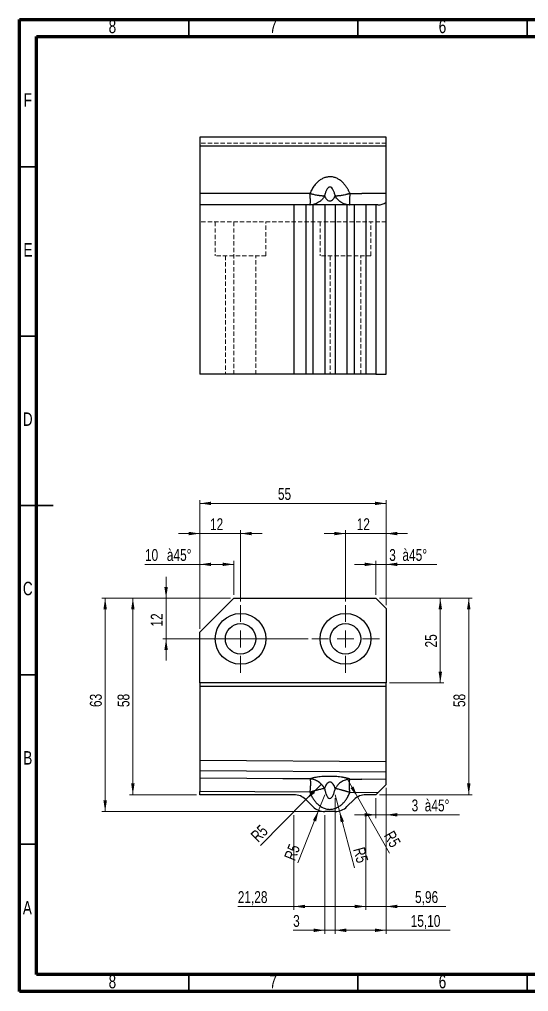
# Model space of a CAD drawing. Header units: millimetres. Extents: x 15 to 415, y 5 to 292.
# Drawn here: x 15 to 165.4, y 5 to 292 of the extents above; entities that cross this region are included whole.
import ezdxf

# ---------------------------------------------------------------- set-up
doc = ezdxf.new("R2010")
doc.units = ezdxf.units.MM
doc.linetypes.add('HIDDEN', pattern=[1.905, 1.27, -0.635])
doc.styles.add('SLDTEXTSTYLE0', font='TXT', dxfattribs={"width": 0.75})
doc.dimstyles.new('SLDDIMSTYLE0', dxfattribs={"dimtxt": 3.5, "dimasz": 3.302, "dimexe": 0, "dimexo": 0.0625, "dimgap": 0.875, "dimtad": 1, "dimrnd": 1e-09, "dimzin": 12, "dimdsep": 46, "dimtxsty": 'SLDTEXTSTYLE0', "dimsah": 1, "dimcen": 0.09, "dimadec": 0, "dimazin": 3, "dimtfac": 1, "dimtmove": 0, "dimatfit": 0, "dimfxl": 1, "dimfrac": 2, "dimtolj": 1, "dimtzin": 12, "dimarcsym": 0})
doc.dimstyles.new('SLDDIMSTYLE1', dxfattribs={"dimtxt": 3.5, "dimasz": 3.302, "dimexe": 0, "dimexo": 0.0625, "dimgap": 0.875, "dimtad": 1, "dimrnd": 1e-09, "dimzin": 12, "dimdsep": 46, "dimtxsty": 'SLDTEXTSTYLE0', "dimsah": 1, "dimcen": 0.09, "dimadec": 0, "dimazin": 3, "dimtfac": 1, "dimtofl": 0, "dimtmove": 0, "dimatfit": 3, "dimfxl": 1, "dimfrac": 2, "dimtolj": 1, "dimtzin": 12, "dimarcsym": 0})
doc.dimstyles.new('SLDDIMSTYLE3', dxfattribs={"dimtxt": 3.5, "dimasz": 3.302, "dimexe": 0, "dimexo": 0.0625, "dimgap": 0.875, "dimtad": 1, "dimrnd": 1e-09, "dimzin": 12, "dimdsep": 46, "dimtxsty": 'SLDTEXTSTYLE0', "dimsah": 1, "dimcen": 0, "dimadec": 0, "dimazin": 3, "dimtfac": 1, "dimtofl": 0, "dimtmove": 1, "dimatfit": 3, "dimfxl": 1, "dimfrac": 2, "dimtolj": 1, "dimtzin": 12, "dimarcsym": 0})
doc.dimstyles.new('SLDDIMSTYLE4', dxfattribs={"dimtxt": 3.5, "dimasz": 3.302, "dimexe": 0, "dimexo": 0.0625, "dimgap": 0.875, "dimtad": 1, "dimrnd": 1e-09, "dimzin": 12, "dimdsep": 46, "dimtxsty": 'SLDTEXTSTYLE0', "dimsah": 1, "dimcen": 0, "dimadec": 0, "dimazin": 3, "dimtfac": 1, "dimtofl": 0, "dimtmove": 0, "dimatfit": 3, "dimfxl": 1, "dimfrac": 2, "dimtolj": 1, "dimtzin": 12, "dimarcsym": 0})

# ---------------------------------------------------------------- blocks, each defined once
blk = doc.blocks.new('_D_8')
at = {"color": 7, "linetype": 'Continuous', "lineweight": 18}
for p, q in [((120.32, 122.12), (120.32, 132.12)), ((123.32, 119.12), (123.32, 132.12)), ((120.32, 131.12), (113.97, 131.12)), ((123.32, 131.12), (120.32, 131.12)), ((123.32, 131.12), (138.34, 131.12))]:
    blk.add_line(p, q, dxfattribs=at)
for points in [[(120.32, 131.12), (117.02, 131.63), (117.02, 130.62)], [(123.32, 131.12), (126.62, 130.62), (126.62, 131.63)]]:
    blk.add_solid(points, dxfattribs=at)
at = {"color": 7, "linetype": 'Continuous', "lineweight": 18, "char_height": 3.5, "attachment_point": 1, "style": 'SLDTEXTSTYLE0'}
for s, insert in [('3', (124.23, 135.64)), ('à45°', (128.13, 135.64))]:
    blk.add_mtext(s, dxfattribs=dict(at, insert=insert))
blk = doc.blocks.new('_D_9')
at = {"color": 7, "linetype": 'Continuous', "lineweight": 18}
for p, q in [((68.32, 112.12), (68.32, 132.12)), ((78.32, 122.12), (78.32, 132.12)), ((68.32, 131.12), (52.07, 131.12)), ((68.32, 131.12), (78.32, 131.12))]:
    blk.add_line(p, q, dxfattribs=at)
for points in [[(68.32, 131.12), (71.62, 130.62), (71.62, 131.63)], [(78.32, 131.12), (75.02, 131.63), (75.02, 130.62)]]:
    blk.add_solid(points, dxfattribs=at)
at = {"color": 7, "linetype": 'Continuous', "lineweight": 18, "char_height": 3.5, "attachment_point": 1, "style": 'SLDTEXTSTYLE0'}
for s, insert in [('10', (52.07, 135.64)), ('à45°', (58.55, 135.64))]:
    blk.add_mtext(s, dxfattribs=dict(at, insert=insert))
blk = doc.blocks.new('_D_10')
at = {"color": 7, "linetype": 'Continuous', "lineweight": 18}
for p, q in [((123.32, 65.12), (123.32, 56.18)), ((120.32, 62.12), (120.32, 56.18)), ((120.32, 57.18), (113.97, 57.18)), ((120.32, 57.18), (123.32, 57.18)), ((123.32, 57.18), (144.94, 57.18))]:
    blk.add_line(p, q, dxfattribs=at)
for points in [[(120.32, 57.18), (117.02, 57.69), (117.02, 56.68)], [(123.32, 57.18), (126.62, 56.68), (126.62, 57.69)]]:
    blk.add_solid(points, dxfattribs=at)
at = {"color": 7, "linetype": 'Continuous', "lineweight": 18, "char_height": 3.5, "attachment_point": 1, "style": 'SLDTEXTSTYLE0'}
for s, insert in [('3', (130.84, 61.7)), ('à45°', (134.73, 61.7))]:
    blk.add_mtext(s, dxfattribs=dict(at, insert=insert))
blk = doc.blocks.new('_D_11')
at = {"color": 7, "linetype": 'Continuous', "lineweight": 18}
for p, q in [((68.32, 112.12), (68.32, 141.22)), ((80.32, 120.12), (80.32, 141.22)), ((68.32, 140.22), (61.97, 140.22)), ((68.32, 140.22), (80.32, 140.22)), ((80.32, 140.22), (86.67, 140.22))]:
    blk.add_line(p, q, dxfattribs=at)
for points in [[(68.32, 140.22), (65.02, 140.72), (65.02, 139.71)], [(80.32, 140.22), (83.62, 139.71), (83.62, 140.72)]]:
    blk.add_solid(points, dxfattribs=at)
at = {"color": 7, "linetype": 'Continuous', "lineweight": 18, "insert": (71.29, 144.73), "char_height": 3.5, "attachment_point": 1, "style": 'SLDTEXTSTYLE0'}
blk.add_mtext('12', dxfattribs=at)
blk = doc.blocks.new('_D_12')
at = {"color": 7, "linetype": 'Continuous', "lineweight": 18}
for p, q in [((111.32, 120.12), (111.32, 141.22)), ((123.32, 119.12), (123.32, 141.22)), ((111.32, 140.22), (104.97, 140.22)), ((111.32, 140.22), (123.32, 140.22)), ((123.32, 140.22), (129.67, 140.22))]:
    blk.add_line(p, q, dxfattribs=at)
for points in [[(111.32, 140.22), (108.02, 140.72), (108.02, 139.71)], [(123.32, 140.22), (126.62, 139.71), (126.62, 140.72)]]:
    blk.add_solid(points, dxfattribs=at)
at = {"color": 7, "linetype": 'Continuous', "lineweight": 18, "insert": (114.63, 144.73), "char_height": 3.5, "attachment_point": 1, "style": 'SLDTEXTSTYLE0'}
blk.add_mtext('12', dxfattribs=at)
blk = doc.blocks.new('_D_13')
at = {"color": 7, "linetype": 'Continuous', "lineweight": 18}
for p, q in [((68.32, 112.12), (68.32, 150.12)), ((123.32, 119.12), (123.32, 150.12)), ((123.32, 149.12), (68.32, 149.12))]:
    blk.add_line(p, q, dxfattribs=at)
for points in [[(68.32, 149.12), (71.62, 148.62), (71.62, 149.63)], [(123.32, 149.12), (120.02, 149.63), (120.02, 148.62)]]:
    blk.add_solid(points, dxfattribs=at)
at = {"color": 7, "linetype": 'Continuous', "lineweight": 18, "insert": (91.35, 153.64), "char_height": 3.5, "attachment_point": 1, "style": 'SLDTEXTSTYLE0'}
blk.add_mtext('55', dxfattribs=at)
blk = doc.blocks.new('_D_14')
at = {"color": 7, "linetype": 'Continuous', "lineweight": 18}
for q in [(104.09, 66.17), (86.22, 48.16)]:
    blk.add_line((99.61, 61.66), q, dxfattribs=at)
blk.add_solid([(99.61, 61.66), (102.3, 63.65), (101.58, 64.36)], dxfattribs=at)
at = {"color": 7, "linetype": 'Continuous', "lineweight": 18, "insert": (83.03, 51.35), "char_height": 3.5, "attachment_point": 1, "rotation": 45, "style": 'SLDTEXTSTYLE0'}
blk.add_mtext('R5', dxfattribs=at)
blk = doc.blocks.new('_D_15')
at = {"color": 7, "linetype": 'Continuous', "lineweight": 18}
for q in [(105.22, 63.12), (97.25, 43.02)]:
    blk.add_line((103.38, 58.48), q, dxfattribs=at)
blk.add_solid([(103.38, 58.48), (101.69, 55.59), (102.63, 55.22)], dxfattribs=at)
at = {"color": 7, "linetype": 'Continuous', "lineweight": 18, "insert": (93.08, 44.67), "char_height": 3.5, "attachment_point": 1, "rotation": 68.3742, "style": 'SLDTEXTSTYLE0'}
blk.add_mtext('R5', dxfattribs=at)
blk = doc.blocks.new('_D_16')
at = {"color": 7, "linetype": 'Continuous', "lineweight": 18}
for q in [(108.22, 63.12), (114.01, 41.52)]:
    blk.add_line((109.51, 58.29), q, dxfattribs=at)
blk.add_solid([(109.51, 58.29), (109.88, 54.97), (110.86, 55.24)], dxfattribs=at)
at = {"color": 7, "linetype": 'Continuous', "lineweight": 18, "insert": (116.94, 47.92), "char_height": 3.5, "attachment_point": 1, "rotation": 285, "style": 'SLDTEXTSTYLE0'}
blk.add_mtext('R5', dxfattribs=at)
blk = doc.blocks.new('_D_17')
at = {"color": 7, "linetype": 'Continuous', "lineweight": 18}
for q in [(111.71, 67.97), (124.35, 45.88)]:
    blk.add_line((114.86, 62.45), q, dxfattribs=at)
blk.add_solid([(114.86, 62.45), (113.66, 65.57), (112.78, 65.07)], dxfattribs=at)
at = {"color": 7, "linetype": 'Continuous', "lineweight": 18, "insert": (125.55, 52.83), "char_height": 3.5, "attachment_point": 1, "rotation": 300, "style": 'SLDTEXTSTYLE0'}
blk.add_mtext('R5', dxfattribs=at)
blk = doc.blocks.new('_D_18')
at = {"color": 7, "linetype": 'Continuous', "lineweight": 18}
for p, q in [((123.32, 65.12), (123.32, 22.09)), ((108.22, 62.12), (108.22, 22.09)), ((123.32, 23.09), (108.22, 23.09)), ((123.32, 23.09), (142.2, 23.09))]:
    blk.add_line(p, q, dxfattribs=at)
for points in [[(108.22, 23.09), (111.52, 22.58), (111.52, 23.6)], [(123.32, 23.09), (120.02, 23.6), (120.02, 22.58)]]:
    blk.add_solid(points, dxfattribs=at)
at = {"color": 7, "linetype": 'Continuous', "lineweight": 18, "insert": (130.56, 27.6), "char_height": 3.5, "attachment_point": 1, "style": 'SLDTEXTSTYLE0'}
blk.add_mtext('15,10', dxfattribs=at)
blk = doc.blocks.new('_D_19')
at = {"color": 7, "linetype": 'Continuous', "lineweight": 18}
for p, q in [((105.22, 57.12), (105.22, 22.09)), ((108.22, 57.12), (108.22, 22.09)), ((105.22, 23.09), (95.85, 23.09)), ((108.22, 23.09), (105.22, 23.09)), ((108.22, 23.09), (114.57, 23.09))]:
    blk.add_line(p, q, dxfattribs=at)
for points in [[(105.22, 23.09), (101.92, 23.6), (101.92, 22.58)], [(108.22, 23.09), (111.52, 22.58), (111.52, 23.6)]]:
    blk.add_solid(points, dxfattribs=at)
at = {"color": 7, "linetype": 'Continuous', "lineweight": 18, "insert": (95.85, 27.6), "char_height": 3.5, "attachment_point": 1, "style": 'SLDTEXTSTYLE0'}
blk.add_mtext('3', dxfattribs=at)
blk = doc.blocks.new('_D_20')
at = {"color": 7, "linetype": 'Continuous', "lineweight": 18}
for p, q in [((123.32, 65.12), (123.32, 29.12)), ((117.36, 57.12), (117.36, 29.12)), ((117.36, 30.12), (111.01, 30.12)), ((123.32, 30.12), (117.36, 30.12)), ((123.32, 30.12), (140.91, 30.12))]:
    blk.add_line(p, q, dxfattribs=at)
for points in [[(117.36, 30.12), (114.06, 30.63), (114.06, 29.62)], [(123.32, 30.12), (126.62, 29.62), (126.62, 30.63)]]:
    blk.add_solid(points, dxfattribs=at)
at = {"color": 7, "linetype": 'Continuous', "lineweight": 18, "insert": (131.85, 34.64), "char_height": 3.5, "attachment_point": 1, "style": 'SLDTEXTSTYLE0'}
blk.add_mtext('5,96', dxfattribs=at)
blk = doc.blocks.new('_D_21')
at = {"color": 7, "linetype": 'Continuous', "lineweight": 18}
for p, q in [((96.08, 57.12), (96.08, 29.12)), ((117.36, 57.12), (117.36, 29.12)), ((96.08, 30.12), (79.49, 30.12)), ((117.36, 30.12), (96.08, 30.12))]:
    blk.add_line(p, q, dxfattribs=at)
for points in [[(96.08, 30.12), (99.38, 29.62), (99.38, 30.63)], [(117.36, 30.12), (114.06, 30.63), (114.06, 29.62)]]:
    blk.add_solid(points, dxfattribs=at)
at = {"color": 7, "linetype": 'Continuous', "lineweight": 18, "insert": (79.49, 34.64), "char_height": 3.5, "attachment_point": 1, "style": 'SLDTEXTSTYLE0'}
blk.add_mtext('21,28', dxfattribs=at)
blk = doc.blocks.new('_D_22')
at = {"color": 7, "linetype": 'Continuous', "lineweight": 18}
for p, q in [((58.32, 121.12), (58.32, 127.47)), ((77.32, 121.12), (57.32, 121.12)), ((58.32, 121.12), (58.32, 109.12)), ((100.32, 109.12), (57.32, 109.12)), ((58.32, 109.12), (58.32, 102.77))]:
    blk.add_line(p, q, dxfattribs=at)
for points in [[(58.32, 121.12), (58.83, 124.43), (57.81, 124.43)], [(58.32, 109.12), (57.81, 105.82), (58.83, 105.82)]]:
    blk.add_solid(points, dxfattribs=at)
at = {"color": 7, "linetype": 'Continuous', "lineweight": 18, "insert": (53.81, 112.75), "char_height": 3.5, "attachment_point": 1, "rotation": 90, "style": 'SLDTEXTSTYLE0'}
blk.add_mtext('12', dxfattribs=at)
blk = doc.blocks.new('_D_23')
at = {"color": 7, "linetype": 'Continuous', "lineweight": 18}
for p, q in [((77.32, 121.12), (47.5, 121.12)), ((48.5, 121.12), (48.5, 63.12)), ((67.32, 63.12), (47.5, 63.12))]:
    blk.add_line(p, q, dxfattribs=at)
for points in [[(48.5, 121.12), (48, 117.82), (49.01, 117.82)], [(48.5, 63.12), (49.01, 66.43), (48, 66.43)]]:
    blk.add_solid(points, dxfattribs=at)
at = {"color": 7, "linetype": 'Continuous', "lineweight": 18, "insert": (43.99, 88.99), "char_height": 3.5, "attachment_point": 1, "rotation": 90, "style": 'SLDTEXTSTYLE0'}
blk.add_mtext('58', dxfattribs=at)
blk = doc.blocks.new('_D_24')
at = {"color": 7, "linetype": 'Continuous', "lineweight": 18}
for p, q in [((77.32, 121.12), (39.32, 121.12)), ((40.32, 121.12), (40.32, 58.12)), ((104.22, 58.12), (39.32, 58.12))]:
    blk.add_line(p, q, dxfattribs=at)
for points in [[(40.32, 121.12), (39.81, 117.82), (40.83, 117.82)], [(40.32, 58.12), (40.83, 61.43), (39.81, 61.43)]]:
    blk.add_solid(points, dxfattribs=at)
at = {"color": 7, "linetype": 'Continuous', "lineweight": 18, "insert": (35.81, 88.99), "char_height": 3.5, "attachment_point": 1, "rotation": 90, "style": 'SLDTEXTSTYLE0'}
blk.add_mtext('63', dxfattribs=at)
blk = doc.blocks.new('_D_25')
at = {"color": 7, "linetype": 'Continuous', "lineweight": 18}
for p, q in [((121.32, 121.12), (148.72, 121.12)), ((147.72, 63.12), (147.72, 121.12)), ((121.32, 63.12), (148.72, 63.12))]:
    blk.add_line(p, q, dxfattribs=at)
for points in [[(147.72, 121.12), (147.21, 117.82), (148.23, 117.82)], [(147.72, 63.12), (148.23, 66.43), (147.21, 66.43)]]:
    blk.add_solid(points, dxfattribs=at)
at = {"color": 7, "linetype": 'Continuous', "lineweight": 18, "insert": (143.21, 88.99), "char_height": 3.5, "attachment_point": 1, "rotation": 90, "style": 'SLDTEXTSTYLE0'}
blk.add_mtext('58', dxfattribs=at)
blk = doc.blocks.new('_D_26')
at = {"color": 7, "linetype": 'Continuous', "lineweight": 18}
for p, q in [((121.32, 121.12), (140.32, 121.12)), ((139.32, 121.12), (139.32, 96.12)), ((124.32, 96.12), (140.32, 96.12))]:
    blk.add_line(p, q, dxfattribs=at)
for points in [[(139.32, 121.12), (138.81, 117.82), (139.83, 117.82)], [(139.32, 96.12), (139.83, 99.43), (138.81, 99.43)]]:
    blk.add_solid(points, dxfattribs=at)
at = {"color": 7, "linetype": 'Continuous', "lineweight": 18, "insert": (134.81, 106.59), "char_height": 3.5, "attachment_point": 1, "rotation": 90, "style": 'SLDTEXTSTYLE0'}
blk.add_mtext('25', dxfattribs=at)
blk = doc.blocks.new('SW_CENTERMARKSYMBOL_0')
at = {"color": 0, "linetype": 'Continuous', "lineweight": 0}
for p, q in [((0, 5), (0, 10)), ((-5, 0), (-10, 0)), ((0, 0), (-2.5, 0)), ((0, 0), (0, 2.5)), ((0, 0), (0, -2.5)), ((0, 0), (2.5, 0)), ((5, 0), (10, 0)), ((0, -5), (0, -10))]:
    blk.add_line(p, q, dxfattribs=at)
blk = doc.blocks.new('SW_CENTERMARKSYMBOL_1')
at = {"color": 0, "linetype": 'Continuous', "lineweight": 0}
for p, q in [((0, 5), (0, 10)), ((-5, 0), (-10, 0)), ((0, 0), (-2.5, 0)), ((0, 0), (0, 2.5)), ((0, 0), (0, -2.5)), ((0, 0), (2.5, 0)), ((5, 0), (10, 0)), ((0, -5), (0, -10))]:
    blk.add_line(p, q, dxfattribs=at)

msp = doc.modelspace()

# ---------------------------------------------------------------- linework, layer by layer
at = {"color": 7, "linetype": 'Continuous', "lineweight": 70}
for p, q in [((15, 5), (15, 292)), ((15, 292), (415, 292)), ((20, 10), (20, 287)), ((20, 287), (410, 287)), ((410, 10), (20, 10)), ((415, 5), (15, 5))]:
    msp.add_line(p, q, dxfattribs=at)
at = {"color": 7, "linetype": 'Continuous', "lineweight": 35}
for p, q in [((65, 287), (65, 292)), ((115, 287), (115, 292)), ((165, 287), (165, 292)), ((20, 248.5), (15, 248.5)), ((20, 198.5), (15, 198.5)), ((15, 148.5), (25, 148.5)), ((20, 148.5), (15, 148.5)), ((20, 98.5), (15, 98.5)), ((20, 48.5), (15, 48.5)), ((65, 10), (65, 5)), ((115, 10), (115, 5)), ((165, 10), (165, 5))]:
    msp.add_line(p, q, dxfattribs=at)
at = {"color": 7, "linetype": 'Continuous', "lineweight": 25}
for p, q in [((123.32087, 257.22991), (68.32088, 257.22991)), ((68.32088, 257.22991), (68.32088, 254.69921)), ((123.32087, 254.69921), (123.32087, 257.22991)), ((68.32088, 254.69921), (123.32087, 254.69921)), ((68.32088, 254.69921), (68.32088, 240.60423)), ((123.32087, 240.60436), (123.32087, 254.69921)), ((82.15723, 240.60417), (68.32088, 240.60417)), ((68.32088, 240.60417), (68.32088, 237.22991)), ((112.62546, 240.60408), (116.15641, 240.60417)), ((123.32087, 240.60436), (116.15641, 240.60417)), ((123.32087, 238.06133), (123.32087, 240.60436)), ((68.32088, 237.22991), (68.32088, 187.22991)), ((96.07874, 237.22991), (68.32088, 237.22991)), ((96.07874, 237.22991), (96.07874, 187.22991)), ((99.61427, 237.22991), (96.07874, 237.22991)), ((99.61427, 237.22991), (99.61427, 187.22991)), ((101.68534, 237.22991), (99.61427, 237.22991)), ((100.77707, 237.22991), (100.8428, 237.29457)), ((101.68534, 237.22991), (101.68534, 187.22991)), ((105.22088, 237.22991), (101.68534, 237.22991)), ((105.22088, 237.22991), (105.22088, 187.22991)), ((108.22088, 237.22991), (105.22088, 237.22991)), ((108.22088, 237.22991), (108.22088, 187.22991)), ((111.75641, 237.22991), (108.22088, 237.22991)), ((111.75641, 237.22991), (111.75641, 187.22991)), ((113.82748, 237.22991), (111.75641, 237.22991)), ((112.54344, 237.29376), (112.59792, 237.22991)), ((113.82748, 237.22991), (113.82748, 187.22991)), ((117.36301, 237.22991), (113.82748, 237.22991)), ((117.36301, 237.22991), (117.36301, 187.22991)), ((120.32088, 237.22991), (117.36301, 237.22991)), ((120.32088, 237.22991), (120.32088, 187.22991)), ((120.89638, 237.22991), (120.32088, 237.22991)), ((123.32087, 187.22991), (123.32087, 238.06133)), ((96.07874, 187.22991), (68.32088, 187.22991)), ((99.61427, 187.22991), (96.07874, 187.22991)), ((101.68534, 187.22991), (99.61427, 187.22991)), ((105.22088, 187.22991), (101.68534, 187.22991)), ((108.22088, 187.22991), (105.22088, 187.22991)), ((111.75641, 187.22991), (108.22088, 187.22991)), ((113.82748, 187.22991), (111.75641, 187.22991)), ((117.36301, 187.22991), (113.82748, 187.22991)), ((120.32088, 187.22991), (117.36301, 187.22991)), ((120.32088, 187.22991), (123.32087, 187.22991)), ((68.32088, 111.12412), (78.32088, 121.12412)), ((78.32088, 121.12412), (120.32088, 121.12412)), ((123.32087, 118.12412), (120.32088, 121.12412)), ((123.32087, 118.12412), (123.32087, 96.12412)), ((68.32088, 96.12412), (68.32088, 111.12412)), ((123.32087, 96.12412), (68.32088, 96.12412)), ((68.32088, 96.12412), (68.32088, 95.12412)), ((68.32088, 95.12412), (123.32087, 95.12412)), ((68.32088, 95.12412), (68.32088, 73.21256)), ((123.32087, 95.12412), (123.32087, 96.12412)), ((123.32087, 72.8292), (123.32087, 95.12412)), ((123.32087, 72.8292), (68.32088, 73.21256)), ((68.32088, 73.21256), (68.32088, 70.24942)), ((123.32087, 69.86607), (123.32087, 72.8292)), ((68.32088, 70.24942), (123.32087, 69.86607)), ((68.32088, 70.24942), (68.32088, 68.01694)), ((123.32087, 67.63361), (123.32087, 69.86607)), ((82.15723, 67.92049), (68.32088, 68.01693)), ((68.32088, 68.01693), (68.32088, 64.06608)), ((112.62546, 67.70811), (116.15641, 67.68351)), ((123.32087, 67.63361), (116.15641, 67.68351)), ((123.32087, 66.12412), (123.32087, 67.63361)), ((100.77707, 63.83986), (68.32088, 64.06608)), ((68.32088, 63.12412), (68.32088, 64.06608)), ((120.89638, 63.69963), (112.59792, 63.75747)), ((120.89638, 63.69963), (120.32088, 63.12412)), ((96.07874, 63.12412), (68.32088, 63.12412)), ((101.68534, 59.58859), (99.61427, 61.65965)), ((113.82748, 61.65965), (111.75641, 59.58859)), ((120.32088, 63.12412), (117.36301, 63.12412)), ((108.22088, 58.12411), (105.22088, 58.12411))]:
    msp.add_line(p, q, dxfattribs=at)
at = {"color": 7, "linetype": 'HIDDEN', "lineweight": 18}
for p, q in [((123.32087, 255.49786), (68.32088, 255.49786)), ((68.32088, 240.60417), (68.32088, 240.60423)), ((112.20853, 237.26416), (112.54363, 237.29761)), ((123.32087, 232.22991), (68.32088, 232.22991)), ((72.82088, 232.22991), (72.82088, 222.22991)), ((78.32088, 232.22991), (78.32088, 187.22991)), ((87.82088, 222.22991), (87.82088, 232.22991)), ((103.82088, 232.22991), (103.82088, 222.22991)), ((118.82087, 222.22991), (118.82087, 232.22991)), ((87.82088, 222.22991), (72.82088, 222.22991)), ((75.82087, 222.22991), (75.82087, 187.22991)), ((84.82087, 187.22991), (84.82087, 222.22991)), ((118.82087, 222.22991), (103.82088, 222.22991)), ((106.82088, 222.22991), (106.82088, 187.22991)), ((115.82087, 187.22991), (115.82087, 222.22991))]:
    msp.add_line(p, q, dxfattribs=at)
at = {"color": 7, "linetype": 'Continuous', "lineweight": 25, "flags": 128}
for points in [[(100.8046, 240.60408), (92.81662, 240.60412), (82.15723, 240.60417)], [(100.8046, 67.7905), (92.81662, 67.84618), (82.15723, 67.92049)], [(123.32087, 66.12412), (122.88804, 65.69128), (122.42093, 65.22416), (121.92756, 64.7308), (121.41645, 64.21969), (120.89638, 63.69963)]]:
    msp.add_lwpolyline(points, dxfattribs=at)
at = {"color": 7, "linetype": 'Continuous', "lineweight": 25}
for centre, radius in [((80.32088, 109.12412), 7.5), ((111.32088, 109.12412), 7.5), ((80.32088, 109.12412), 4.5), ((111.32088, 109.12412), 4.5)]:
    msp.add_circle(centre, radius, dxfattribs=at)
for centre, start, end in [((96.07874, 58.12412), 45, 90), ((117.36301, 58.12412), 90, 135), ((105.22088, 63.12412), 225, 270), ((108.22088, 63.12412), 270, 315)]:
    msp.add_arc(centre, 5, start, end, dxfattribs=at)
msp.add_ellipse((120.89638, 241.22991), major_axis=(0, 4), ratio=0.993102304, start_param=3.141592606, end_param=3.798073501, dxfattribs=at)
for points, knots in [([(112.62546, 240.60408), (112.57712, 240.71762), (112.48137, 240.94253), (112.3266, 241.27134), (112.1654, 241.58956), (111.99691, 241.89687), (111.82135, 242.19334), (111.63867, 242.47894), (111.44887, 242.75369), (111.25196, 243.01759), (111.04793, 243.27062), (110.83679, 243.51279), (110.61848, 243.74408), (110.21862, 244.13541), (109.60695, 244.63334), (108.70946, 245.14225), (107.74061, 245.47206), (106.71665, 245.58319), (105.69345, 245.47035), (104.72527, 245.13982), (103.82736, 244.63023), (103.13245, 244.06438), (102.58927, 243.51047), (102.17322, 243.01433), (101.78566, 242.47496), (101.42722, 241.89216), (101.09467, 241.26724), (100.90249, 240.82787), (100.8046, 240.60408)], [0, 0, 0, 0, 0.022814111, 0.045192211, 0.067154617, 0.088722818, 0.109919503, 0.130768574, 0.151295149, 0.171525543, 0.191487248, 0.211208875, 0.230720093, 0.25005154, 0.314209026, 0.37509776, 0.438502805, 0.500284233, 0.561970586, 0.6252354, 0.68617495, 0.750358426, 0.789144719, 0.828768571, 0.869461598, 0.911437722, 0.954891918, 1, 1, 1, 1]), ([(108.27247, 239.89164), (108.20179, 240.20876), (108.11994, 240.5178), (107.92827, 241.10611), (107.81855, 241.38558), (107.56229, 241.88747), (107.41512, 242.10998), (107.08316, 242.43117), (106.89702, 242.5265), (106.5199, 242.52634), (106.33243, 242.43059), (105.99742, 242.10908), (105.84845, 241.88707), (105.58734, 241.38542), (105.47475, 241.10581), (105.27721, 240.5176), (105.19231, 240.20871), (105.11845, 239.89164)], [0, 0, 0, 0, 0.125, 0.125, 0.25, 0.25, 0.375, 0.375, 0.5, 0.5, 0.625, 0.625, 0.75, 0.75, 0.875, 0.875, 1, 1, 1, 1]), ([(105.11845, 239.89164), (105.08281, 239.88771), (105.01222, 239.87991), (104.89804, 239.87312), (104.77983, 239.8697), (104.65762, 239.86971), (104.53226, 239.87276), (104.40437, 239.87859), (104.27464, 239.88692), (104.1437, 239.89749), (104.01219, 239.91005), (103.88073, 239.92437), (103.74988, 239.94021), (103.62021, 239.95738), (103.49225, 239.97566), (103.21639, 240.01784), (102.78037, 240.09559), (102.25666, 240.20829), (101.82517, 240.3133), (101.48636, 240.40271), (101.14554, 240.49896), (100.91812, 240.56914), (100.8046, 240.60417)], [0, 0, 0, 0, 0.040538962, 0.08028325, 0.119205443, 0.157278979, 0.194478096, 0.230777797, 0.266153837, 0.300582724, 0.334041731, 0.366508916, 0.397963145, 0.42838411, 0.45775236, 0.486049318, 0.614604597, 0.737545795, 0.803378409, 0.869107109, 0.934668287, 1, 1, 1, 1]), ([(105.11847, 239.89164), (105.18833, 239.71548), (105.26937, 239.54382), (105.45955, 239.21691), (105.5687, 239.06141), (105.82301, 238.78317), (105.96919, 238.65968), (106.30076, 238.48077), (106.48675, 238.42785), (106.86407, 238.42789), (107.05158, 238.48107), (107.38763, 238.65971), (107.53685, 238.78278), (107.79921, 239.06121), (107.91288, 239.21684), (108.11209, 239.54382), (108.19775, 239.71545), (108.27246, 239.89164)], [0, 0, 0, 0, 0.125, 0.125, 0.25, 0.25, 0.375, 0.375, 0.5, 0.5, 0.625, 0.625, 0.75, 0.75, 0.875, 0.875, 1, 1, 1, 1]), ([(112.62546, 240.60417), (112.56045, 240.58395), (112.43034, 240.54349), (112.23494, 240.48572), (112.03969, 240.43012), (111.84495, 240.37698), (111.65112, 240.32632), (111.45858, 240.27821), (111.12263, 240.19822), (110.64278, 240.09558), (110.0673, 239.99386), (109.52408, 239.92003), (109.12232, 239.88418), (108.82349, 239.87102), (108.62249, 239.8695), (108.43648, 239.8754), (108.32693, 239.88625), (108.27247, 239.89164)], [0, 0, 0, 0, 0.037409068, 0.074864867, 0.112356258, 0.149871997, 0.187400703, 0.224930835, 0.262450669, 0.385524068, 0.513974632, 0.628941487, 0.758611359, 0.818658478, 0.879472019, 0.940091477, 1, 1, 1, 1]), ([(100.8046, 67.7905), (100.80958, 67.78048), (100.81953, 67.76043), (100.83547, 67.72059), (100.8518, 67.67368), (100.87349, 67.60865), (100.89633, 67.50246), (100.92452, 67.29334), (100.95064, 66.94571), (100.95664, 66.53892), (100.95072, 66.18663), (100.94125, 65.91368), (100.92669, 65.61756), (100.907, 65.29911), (100.88223, 64.95964), (100.85228, 64.601), (100.81752, 64.22552), (100.79068, 63.9696), (100.77707, 63.83986)], [0, 0, 0, 0, 0.031402392, 0.062817181, 0.09424499, 0.125686438, 0.175250126, 0.250282917, 0.376462321, 0.500012112, 0.555996559, 0.613820711, 0.673496543, 0.73503494, 0.798445814, 0.863738212, 0.930920413, 1, 1, 1, 1]), ([(112.62546, 67.70811), (112.57712, 67.72643), (112.48137, 67.76272), (112.3266, 67.81588), (112.1654, 67.86741), (111.99691, 67.91725), (111.82135, 67.96543), (111.63867, 68.01194), (111.44887, 68.05678), (111.25196, 68.09995), (111.04793, 68.14145), (110.83679, 68.18128), (110.61848, 68.21944), (110.21862, 68.28421), (109.60695, 68.36734), (108.70946, 68.4542), (107.74061, 68.51319), (106.71665, 68.53793), (105.69345, 68.52719), (104.72527, 68.48158), (103.82736, 68.40713), (103.13245, 68.32235), (102.58927, 68.2384), (102.17322, 68.16272), (101.78566, 68.07999), (101.42722, 67.99018), (101.09467, 67.89352), (100.90249, 67.82526), (100.8046, 67.7905)], [0, 0, 0, 0, 0.022814111, 0.045192211, 0.067154617, 0.088722818, 0.109919503, 0.130768574, 0.151295149, 0.171525543, 0.191487248, 0.211208875, 0.230720093, 0.25005154, 0.314209026, 0.37509776, 0.438502805, 0.500284233, 0.561970586, 0.6252354, 0.68617495, 0.750358426, 0.789144719, 0.828768571, 0.869461598, 0.911437722, 0.954891918, 1, 1, 1, 1]), ([(105.11845, 64.95261), (105.08281, 65.01723), (105.01222, 65.14518), (104.89804, 65.33), (104.77983, 65.50693), (104.65762, 65.67547), (104.53226, 65.83561), (104.40437, 65.98728), (104.27464, 66.13051), (104.1437, 66.26534), (104.01219, 66.39189), (103.88073, 66.51031), (103.74988, 66.62077), (103.62021, 66.72351), (103.49225, 66.81878), (103.21639, 67.01197), (102.78037, 67.26834), (102.25666, 67.49084), (101.82517, 67.62603), (101.48636, 67.7064), (101.14554, 67.76405), (100.91812, 67.7817), (100.8046, 67.79052)], [0, 0, 0, 0, 0.040538962, 0.08028325, 0.119205443, 0.157278979, 0.194478096, 0.230777797, 0.266153837, 0.300582724, 0.334041731, 0.366508916, 0.397963145, 0.42838411, 0.45775236, 0.486049318, 0.614604597, 0.737545795, 0.803378409, 0.869107109, 0.934668287, 1, 1, 1, 1]), ([(108.27247, 64.93063), (108.20179, 65.15973), (108.11994, 65.38308), (107.92827, 65.80852), (107.81855, 66.01074), (107.56229, 66.37434), (107.41512, 66.53577), (107.08316, 66.76962), (106.89702, 66.83964), (106.5199, 66.84215), (106.33243, 66.77444), (105.99742, 66.545), (105.84845, 66.38599), (105.58734, 66.02618), (105.47475, 65.8254), (105.27721, 65.40275), (105.19231, 65.18067), (105.11845, 64.95261)], [0, 0, 0, 0, 0.125, 0.125, 0.25, 0.25, 0.375, 0.375, 0.5, 0.5, 0.625, 0.625, 0.75, 0.75, 0.875, 0.875, 1, 1, 1, 1]), ([(112.62546, 67.70812), (112.56045, 67.70456), (112.43034, 67.69744), (112.23494, 67.67655), (112.03969, 67.64821), (111.84495, 67.61171), (111.65112, 67.56733), (111.45858, 67.51511), (111.12263, 67.40964), (110.64278, 67.21358), (110.0673, 66.886), (109.52408, 66.48122), (109.12232, 66.09684), (108.82349, 65.7516), (108.62249, 65.48875), (108.43648, 65.21527), (108.32693, 65.02514), (108.27247, 64.93063)], [0, 0, 0, 0, 0.037409068, 0.074864867, 0.112356258, 0.149871997, 0.187400703, 0.224930835, 0.262450669, 0.385524068, 0.513974632, 0.628941487, 0.758611359, 0.818658478, 0.879472019, 0.940091477, 1, 1, 1, 1]), ([(112.59793, 63.75747), (112.5919, 63.82372), (112.57994, 63.95522), (112.56332, 64.15059), (112.54786, 64.34212), (112.53363, 64.52941), (112.5206, 64.71212), (112.50879, 64.88993), (112.49818, 65.06258), (112.48878, 65.22982), (112.48058, 65.39147), (112.47358, 65.54736), (112.46778, 65.69737), (112.46319, 65.84139), (112.4598, 65.97936), (112.4576, 66.11124), (112.4566, 66.23704), (112.45711, 66.49747), (112.46828, 66.86599), (112.49423, 67.17886), (112.52432, 67.37465), (112.55051, 67.50006), (112.58481, 67.62547), (112.61115, 67.67902), (112.62546, 67.70811)], [0, 0, 0, 0, 0.03523592, 0.069938386, 0.104108242, 0.137746368, 0.170853689, 0.203431175, 0.235479845, 0.267000768, 0.29799507, 0.328463934, 0.358408607, 0.3878304, 0.4167307, 0.445110967, 0.472972744, 0.500317662, 0.623616622, 0.750007225, 0.792935991, 0.848911805, 0.917934312, 1, 1, 1, 1]), ([(105.11847, 64.95262), (105.09871, 64.94918), (105.0482, 64.94041), (104.93992, 64.92159), (104.78418, 64.8915), (104.59159, 64.85172), (104.3014, 64.78851), (103.91054, 64.69784), (103.44444, 64.58365), (103.0267, 64.47694), (102.65478, 64.37902), (102.27702, 64.2768), (101.89716, 64.17122), (101.51885, 64.06299), (101.14537, 63.95316), (100.89881, 63.87731), (100.77707, 63.83986)], [0, 0, 0, 0, 0.022470538, 0.057434063, 0.115396961, 0.177530679, 0.233369393, 0.361969766, 0.477848578, 0.556554241, 0.634102477, 0.710358021, 0.785192613, 0.858485424, 0.930123172, 1, 1, 1, 1]), ([(100.77707, 63.83986), (100.81895, 63.73835), (100.90218, 63.53667), (101.0363, 63.24036), (101.17619, 62.95124), (101.32254, 62.66961), (101.47518, 62.39538), (101.75463, 61.92637), (102.18746, 61.29589), (102.84486, 60.53733), (103.60816, 59.85934), (104.50952, 59.28909), (105.53821, 58.89562), (106.6527, 58.74806), (107.76876, 58.88044), (108.80193, 59.25926), (109.71083, 59.81622), (110.48353, 60.48314), (111.15219, 61.2326), (111.65446, 61.94267), (112.04156, 62.59567), (112.33751, 63.16257), (112.51039, 63.5575), (112.59793, 63.75747)], [0, 0, 0, 0, 0.020086996, 0.039912392, 0.059490738, 0.078837141, 0.097967258, 0.116897284, 0.178706986, 0.237576738, 0.300127015, 0.36481446, 0.431661485, 0.500028127, 0.568397275, 0.635185398, 0.699764688, 0.762371038, 0.821251767, 0.883103829, 0.921150838, 0.960075319, 1, 1, 1, 1]), ([(105.11847, 64.95262), (105.18833, 64.60318), (105.26937, 64.26259), (105.45955, 63.61369), (105.5687, 63.30491), (105.82301, 62.75198), (105.96919, 62.50633), (106.30076, 62.14963), (106.48675, 62.04351), (106.86407, 62.04095), (107.05158, 62.14498), (107.38763, 62.4965), (107.53685, 62.73926), (107.79921, 63.28896), (107.91288, 63.59645), (108.11209, 64.24276), (108.19775, 64.58215), (108.27246, 64.93063)], [0, 0, 0, 0, 0.125, 0.125, 0.25, 0.25, 0.375, 0.375, 0.5, 0.5, 0.625, 0.625, 0.75, 0.75, 0.875, 0.875, 1, 1, 1, 1]), ([(112.59793, 63.75747), (112.52761, 63.78028), (112.38591, 63.82626), (112.1717, 63.89396), (111.95495, 63.9613), (111.73625, 64.02804), (111.51625, 64.09407), (111.29564, 64.15925), (111.07511, 64.22341), (110.85539, 64.28639), (110.63722, 64.34798), (110.42135, 64.40799), (110.20853, 64.46619), (109.8946, 64.55052), (109.47691, 64.65898), (109.08584, 64.75556), (108.77695, 64.82699), (108.52351, 64.88298), (108.36234, 64.91357), (108.27246, 64.93063)], [0, 0, 0, 0, 0.040561245, 0.081733235, 0.123495888, 0.165828289, 0.208708663, 0.25211437, 0.296021892, 0.340406837, 0.38524395, 0.430507141, 0.476169525, 0.522203474, 0.637905965, 0.766755881, 0.823539829, 0.901597068, 1, 1, 1, 1])]:
    msp.add_open_spline(points, degree=3, knots=knots, dxfattribs=at)
at = {"color": 8, "linetype": 'Continuous', "lineweight": 25}
for points, knots in [([(100.8428, 237.29457), (100.84588, 237.29727), (100.87281, 237.32084), (100.90762, 237.48993), (100.94354, 237.78549), (100.95785, 238.18611), (100.95051, 238.67725), (100.92666, 239.1514), (100.90182, 239.52161), (100.88637, 239.73736), (100.86789, 239.93778), (100.84606, 240.14216), (100.82468, 240.37131), (100.8113, 240.5265), (100.8046, 240.60408)], [0, 0, 0, 0, 0.018881071, 0.164977189, 0.302587513, 0.431802612, 0.572195331, 0.715576805, 0.77565031, 0.822853073, 0.857188268, 0.904818672, 0.952422048, 1, 1, 1, 1]), ([(105.11846, 239.89164), (105.06694, 239.80093), (104.96341, 239.61869), (104.78391, 239.35138), (104.59165, 239.09764), (104.35016, 238.81695), (104.0643, 238.53053), (103.72795, 238.24841), (103.29799, 237.94511), (102.75707, 237.64713), (102.0948, 237.4072), (101.57691, 237.28063), (101.28418, 237.26441), (101.21543, 237.2606)], [0, 0, 0, 0, 0.062702475, 0.125990247, 0.193831865, 0.254799567, 0.349936812, 0.439065353, 0.521842251, 0.671319131, 0.816594404, 0.956924384, 1, 1, 1, 1]), ([(112.20824, 237.25732), (112.1241, 237.26178), (111.81691, 237.27808), (111.40025, 237.38003), (110.96342, 237.52241), (110.63546, 237.65864), (110.31268, 237.82077), (110.03575, 237.98656), (109.79985, 238.14787), (109.59981, 238.29938), (109.39847, 238.46862), (109.19756, 238.65618), (108.95213, 238.91243), (108.62012, 239.30959), (108.40288, 239.67329), (108.27246, 239.89164)], [0, 0, 0, 0, 0.052418821, 0.191378393, 0.262773411, 0.335298475, 0.408859814, 0.483358191, 0.531639361, 0.582310463, 0.635298423, 0.690528018, 0.747920517, 0.848670035, 1, 1, 1, 1]), ([(112.62546, 240.60408), (112.60694, 240.4075), (112.57393, 240.0571), (112.53332, 239.61767), (112.50423, 239.26904), (112.48528, 238.96953), (112.47028, 238.68473), (112.46067, 238.42301), (112.45479, 238.1194), (112.46048, 237.7895), (112.48773, 237.49305), (112.51647, 237.32113), (112.54015, 237.2971), (112.54344, 237.29376)], [0, 0, 0, 0, 0.120612011, 0.214980923, 0.28309152, 0.355194461, 0.426404132, 0.49673615, 0.566204894, 0.693491447, 0.830198482, 0.976415639, 1, 1, 1, 1])]:
    msp.add_open_spline(points, degree=3, knots=knots, dxfattribs=at)
at = {"color": 7, "linetype": 'HIDDEN', "lineweight": 18}
msp.add_open_spline([(100.84272, 237.29231), (100.91942, 237.27591), (101.05413, 237.2471), (101.16703, 237.25404), (101.21565, 237.25702)], degree=3, knots=[0, 0, 0, 0, 0.5693755182, 1, 1, 1, 1], dxfattribs=at)

# ---------------------------------------------------------------- block references
at = {"color": 7, "linetype": 'Continuous', "lineweight": 0}
for name, p in [('SW_CENTERMARKSYMBOL_0', (80.32088, 109.12412)), ('SW_CENTERMARKSYMBOL_1', (111.32088, 109.12412))]:
    msp.add_blockref(name, p, dxfattribs=at)

# ---------------------------------------------------------------- texts
at = {"color": 7, "linetype": 'Continuous', "lineweight": 0, "char_height": 3.96875, "attachment_point": 2, "style": 'SLDTEXTSTYLE0'}
for s, insert in [('8', (42.46004, 291.91948)), ('7', (89.96004, 291.91948)), ('6', (139.96004, 291.91948)), ('F', (17.45774, 270.22715)), ('E', (17.50781, 225.97715)), ('D', (17.45269, 175.97715)), ('C', (17.45866, 125.97715)), ('B', (17.4706, 75.97715)), ('A', (17.33969, 31.72715)), ('8', (42.46004, 9.91948)), ('7', (89.96004, 9.91948)), ('6', (139.96004, 9.91948))]:
    msp.add_mtext(s, dxfattribs=dict(at, insert=insert))

# ---------------------------------------------------------------- dimensions: what is measured, and where the dimension line sits
at = {"color": 7, "linetype": 'Continuous', "lineweight": 18}
for base, p1, p2, dimstyle, picture, middle in [((68.32088, 149.12412), (123.32088, 118.12412), (68.32088, 111.12412), 'SLDDIMSTYLE1', '_D_13', (93.93271, 149.12412)), ((80.32088, 140.21579), (68.32088, 111.12412), (80.32088, 119.12412), 'SLDDIMSTYLE0', '_D_11', (73.87969, 140.21579)), ((123.32088, 140.21579), (111.32088, 119.12412), (123.32088, 118.12412), 'SLDDIMSTYLE0', '_D_12', (117.22008, 140.21579)), ((108.22088, 23.09251), (123.32088, 66.12412), (108.22088, 63.12412), 'SLDDIMSTYLE1', '_D_18', (136.37943, 23.09251)), ((117.36301, 30.12412), (123.32088, 66.12412), (117.36301, 58.12412), 'SLDDIMSTYLE0', '_D_20', (136.37943, 30.12412)), ((96.07874, 30.12412), (117.36301, 58.12412), (96.07874, 58.12412), 'SLDDIMSTYLE1', '_D_21', (85.30721, 30.12412)), ((105.22088, 23.09251), (108.22088, 58.12412), (105.22088, 58.12412), 'SLDDIMSTYLE0', '_D_19', (97.13978, 23.09251))]:
    dim = msp.add_linear_dim(base=base, p1=p1, p2=p2, dimstyle=dimstyle, dxfattribs=at)
    dim.commit()
    dim.dimension.update_dxf_attribs({"geometry": picture, "text_midpoint": middle, "dimtype": 160})
for base, p1, p2, dimstyle, picture, middle in [((78.32088, 131.12412), (68.32088, 111.12412), (78.32088, 121.12412), 'SLDDIMSTYLE1', '_D_9', (60.41169, 131.12412)), ((120.32088, 131.12412), (123.32088, 118.12412), (120.32088, 121.12412), 'SLDDIMSTYLE0', '_D_8', (131.28804, 131.12412)), ((123.32088, 57.18396), (120.32088, 63.12412), (123.32088, 66.12412), 'SLDDIMSTYLE0', '_D_10', (137.88979, 57.18396))]:
    dim = msp.add_linear_dim(base=base, p1=p1, p2=p2, text='<> à45°', dimstyle=dimstyle, dxfattribs=at)
    dim.commit()
    dim.dimension.update_dxf_attribs({"geometry": picture, "text_midpoint": middle, "dimtype": 160})
for base, p1, p2, dimstyle, picture, middle in [((58.32018, 109.12412), (78.32088, 121.12412), (101.32088, 109.12412), 'SLDDIMSTYLE0', '_D_22', (58.32018, 115.34007)), ((40.32018, 58.12412), (78.32088, 121.12412), (105.22088, 58.12412), 'SLDDIMSTYLE1', '_D_24', (40.32018, 91.57298)), ((48.50325, 63.12412), (78.32088, 121.12412), (68.32088, 63.12412), 'SLDDIMSTYLE1', '_D_23', (48.50325, 91.57298)), ((147.71951, 121.12412), (120.32088, 63.12412), (120.32088, 121.12412), 'SLDDIMSTYLE1', '_D_25', (147.71951, 91.57298)), ((139.3209, 96.12412), (120.32088, 121.12412), (123.32088, 96.12412), 'SLDDIMSTYLE1', '_D_26', (139.3209, 109.17749))]:
    dim = msp.add_linear_dim(base=base, p1=p1, p2=p2, angle=90, dimstyle=dimstyle, dxfattribs=at)
    dim.commit()
    dim.dimension.update_dxf_attribs({"geometry": picture, "text_midpoint": middle, "dimtype": 160})
for center, mpoint, dimstyle, picture, middle in [((96.07874, 58.12412), (99.61427, 61.65965), 'SLDDIMSTYLE3', '_D_14', (87.86115, 49.90652)), ((117.36301, 58.12412), (114.86301, 62.45424), 'SLDDIMSTYLE3', '_D_17', (123.21608, 47.98633)), ((105.22088, 63.12412), (103.37816, 58.47606), 'SLDDIMSTYLE4', '_D_15', (98.175, 45.35164)), ((108.22088, 63.12412), (109.51497, 58.29449), 'SLDDIMSTYLE4', '_D_16', (113.35749, 43.95406))]:
    dim = msp.add_radius_dim(center=center, mpoint=mpoint, dimstyle=dimstyle, dxfattribs=at)
    dim.commit()
    dim.dimension.update_dxf_attribs({"geometry": picture, "text_midpoint": middle, "dimtype": 164})

doc.saveas('drawing.dxf')
